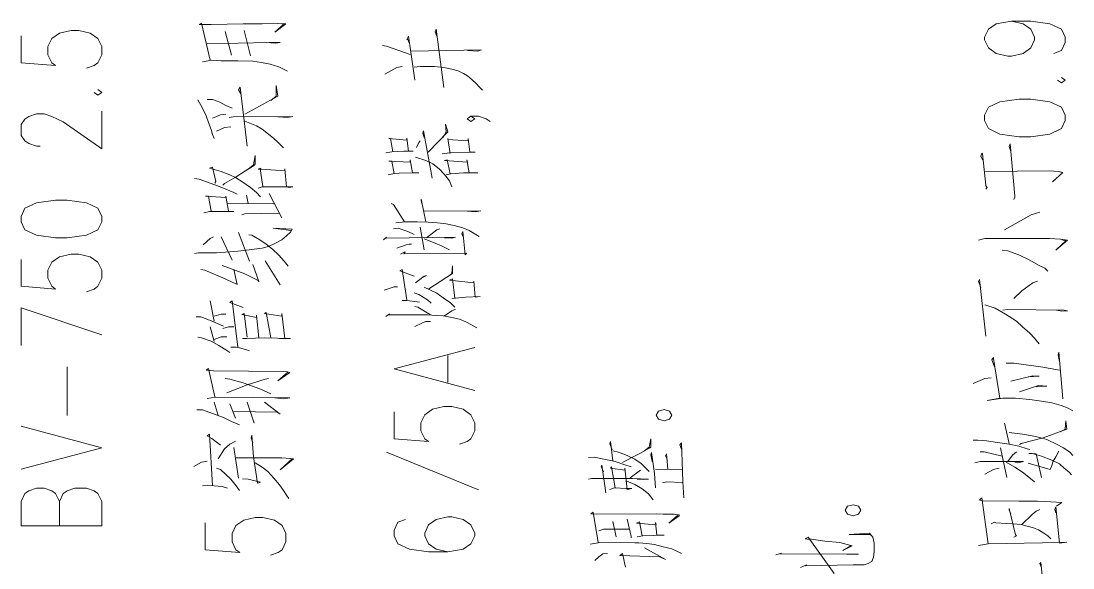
# Model space of a CAD drawing. Header units: millimetres. Extents: x 805 to 6044844, y 120 to 7887884.
# Drawn here: x 6021882 to 6031360, y 7834964 to 7839890 of the extents above; entities that cross this region are included whole.
import ezdxf

# ---------------------------------------------------------------- set-up
doc = ezdxf.new("R2010")
doc.units = ezdxf.units.MM

msp = doc.modelspace()

# ---------------------------------------------------------------- linework, layer by layer
at = {"color": 0, "lineweight": 0}
for points in [[(6030806.1, 7839890.2), (6030910.2, 7839866.1), (6030979.4, 7839817.2), (6031013.8, 7839744.8), (6031013.8, 7839720.6), (6030979.4, 7839647.6), (6030910.2, 7839599.3), (6030806.1, 7839575.2), (6030771.7, 7839575.2), (6030667.6, 7839599.3), (6030598.4, 7839647.6), (6030564, 7839720.6), (6030564, 7839744.8), (6030598.4, 7839817.2), (6030667.6, 7839866.1), (6030806.1, 7839890.2), (6030979.4, 7839890.2), (6031152.2, 7839866.1), (6031256.4, 7839817.2), (6031290.7, 7839744.8), (6031290.7, 7839696.5), (6031256.4, 7839623.5), (6031187.1, 7839599.3)], [(6021881.6, 7839756.6), (6021881.6, 7839514.5), (6022193.4, 7839490.4), (6022158.6, 7839514.5), (6022124.2, 7839587), (6022124.2, 7839660), (6022158.6, 7839732.4), (6022227.8, 7839781.3), (6022331.9, 7839805.4), (6022401.1, 7839805.4), (6022504.7, 7839781.3), (6022573.9, 7839732.4), (6022608.8, 7839660), (6022608.8, 7839587), (6022573.9, 7839514.5), (6022539.6, 7839490.4), (6022470.4, 7839466.2)], [(6023586.7, 7839537.6), (6023508.8, 7839869.8), (6023487.4, 7839859.6), (6023593.6, 7839859.6), (6023884, 7839865), (6024033.2, 7839865), (6024054.1, 7839865), (6024160.4, 7839869.8), (6024231.2, 7839865), (6024266.6, 7839865), (6024167.9, 7839790.4), (6024245.7, 7839859.6)], [(6023721.4, 7839795.2), (6023777.7, 7839582.2)], [(6023947.8, 7839577.3), (6023891.5, 7839805.4)], [(6025691.5, 7839292.4), (6025620.7, 7839818.3), (6025613.7, 7839793.6), (6025627.7, 7839753.9)], [(6025429.6, 7839356.8), (6025394.2, 7839610.1), (6025372.7, 7839753.9), (6025358.8, 7839723.9), (6025365.8, 7839723.9), (6025379.7, 7839694.3)], [(6023558.2, 7839686.3), (6024118, 7839695.9), (6024217.3, 7839695.9), (6024174.9, 7839691.1), (6024089.5, 7839695.9)], [(6025138.7, 7839669.6), (6025174.2, 7839664.3), (6025386.7, 7839590.2)], [(6025394.2, 7839619.7), (6026031.8, 7839629.9), (6025996.4, 7839619.7), (6025904, 7839624.6)], [(6023515.8, 7839522.6), (6023600.6, 7839537.6), (6023685.9, 7839532.3), (6023834.6, 7839532.3), (6023969.3, 7839527.4), (6024047.1, 7839517.8), (6024125, 7839502.7), (6024203.3, 7839478.1), (6024245.7, 7839458.2), (6024281.1, 7839438.3)], [(6025315.8, 7839480.7), (6025266.5, 7839471.1), (6025160.2, 7839411.5)], [(6025422.6, 7839475.9), (6025479, 7839480.7), (6025606.7, 7839480.7), (6025691.5, 7839471.1), (6025762.4, 7839456.1), (6025819.2, 7839441.6), (6025868.6, 7839416.3), (6025904, 7839396.5), (6025947, 7839362.1), (6025982.4, 7839327.2), (6026010.3, 7839297.2), (6026038.8, 7839267.7)], [(6031221.5, 7839357.3), (6031256.4, 7839333.2), (6031290.7, 7839357.3), (6031256.4, 7839381.5)], [(6022539.6, 7839247.8), (6022573.9, 7839223.7), (6022608.8, 7839247.8), (6022573.9, 7839272.5)], [(6023919.4, 7838763.7), (6023856.1, 7839294.5), (6023841.6, 7839269.8), (6023863.1, 7839234.9)], [(6023898.5, 7839051.4), (6024195.8, 7839215.1), (6024181.8, 7839309.5), (6024181.8, 7839215.1), (6024132.5, 7839175.4)], [(6023473.4, 7839180.2), (6023515.8, 7839106.1), (6023551.2, 7839036.4), (6023572.2, 7838976.8), (6023593.6, 7838912.4), (6023607.6, 7838867.8), (6023622.1, 7838833)], [(6023558.2, 7839185), (6023607.6, 7839185), (6023671.5, 7839160.3), (6023728.3, 7839130.8), (6023785.2, 7839106.1)], [(6022055, 7838763.2), (6022020.1, 7838763.2), (6021950.9, 7838787.9), (6021916.5, 7838812), (6021881.6, 7838860.3), (6021881.6, 7838957.5), (6021916.5, 7839005.8), (6021950.9, 7839029.9), (6022020.1, 7839054.1), (6022089.3, 7839054.1), (6022158.6, 7839029.9), (6022262.7, 7838981.6), (6022608.8, 7838739), (6022608.8, 7839078.2)], [(6023607.6, 7839016.5), (6023679, 7839046.6), (6023728.3, 7839051.4)], [(6023756.8, 7839021.3), (6023792.2, 7839026.7), (6024330.5, 7839031.5), (6024281.1, 7839021.3), (6024195.8, 7839026.7)], [(6023898.5, 7838987), (6024004.7, 7838947.3), (6024054.1, 7838917.2), (6024111, 7838872.7), (6024160.4, 7838833), (6024195.8, 7838798.6), (6024245.7, 7838748.7)], [(6025549.8, 7838707.9), (6025726.9, 7838891.5), (6025706, 7838960.7), (6025713, 7838891.5), (6025684.5, 7838842.1)], [(6025935.2, 7839034.2), (6025969.5, 7839010.1), (6025935.2, 7838985.9), (6025900.3, 7839010.1), (6025935.2, 7839034.2), (6026004.4, 7839034.2), (6026073.6, 7839010.1), (6026108, 7838985.9)], [(6023643, 7838897.4), (6023714.4, 7838932.3), (6023770.7, 7838937.1)], [(6025585.3, 7838475), (6025507.4, 7838901.7), (6025500.5, 7838881.8), (6025514.4, 7838842.1)], [(6025167.2, 7838703.1), (6025224.1, 7838712.7), (6025330.3, 7838718.1), (6025415.1, 7838718.1), (6025372.7, 7838718.1), (6025358.8, 7838836.7), (6025358.8, 7838816.9), (6025195.6, 7838831.9), (6025209.6, 7838831.9), (6025231, 7838712.7)], [(6025443.6, 7838752.5), (6025465, 7838797), (6025479, 7838812)], [(6025677.6, 7838692.9), (6025741.4, 7838703.1), (6025974.9, 7838707.9), (6025925.5, 7838707.9), (6025911.6, 7838831.9), (6025911.6, 7838812), (6025726.9, 7838822.2), (6025726.9, 7838831.9), (6025748.4, 7838698.3)], [(6030828.6, 7838282.9), (6030835.6, 7838302.7), (6030835.6, 7838312.4), (6030793.2, 7838783.6), (6030786.2, 7838758.9), (6030800.2, 7838714.4)], [(6023699.9, 7838411.7), (6023714.4, 7838426.2), (6023820.7, 7838485.7), (6023905.4, 7838540.5), (6023976.3, 7838585), (6023990.2, 7838600), (6023990.2, 7838679.5), (6023976.3, 7838595.2), (6023926.9, 7838555.5)], [(6025436.6, 7838663.4), (6025528.9, 7838633.3), (6025592.2, 7838603.8), (6025649.1, 7838559.3), (6025698.5, 7838509.3), (6025741.4, 7838449.8), (6025762.4, 7838395.6)], [(6030573.7, 7838377.3), (6030587.7, 7838391.8), (6030573.7, 7838406.8), (6030573.7, 7838411.7), (6030545.3, 7838694.5), (6030538.3, 7838699.3), (6030530.8, 7838674.6), (6030545.3, 7838639.8)], [(6023629.1, 7838431.5), (6023636, 7838446), (6023607.6, 7838575.4), (6023579.7, 7838565.2), (6023685.9, 7838535.6), (6023763.8, 7838505.6), (6023813.1, 7838480.9), (6023870, 7838446), (6023947.8, 7838391.8), (6024004.7, 7838346.7), (6024040.2, 7838307.6)], [(6024018.7, 7838386.4), (6024054.1, 7838396.6), (6024330.5, 7838396.6), (6024295.1, 7838391.8), (6024274.1, 7838396.6), (6024259.7, 7838560.3), (6024259.7, 7838540.5), (6024047.1, 7838555.5), (6024018.7, 7838555.5), (6024040.2, 7838565.2), (6024040.2, 7838540.5), (6024061.1, 7838401.5)], [(6025188.7, 7838504.5), (6025231, 7838514.7), (6025287.9, 7838519.5), (6025465, 7838524.4), (6025408.2, 7838524.4), (6025386.7, 7838638.7), (6025386.7, 7838618.8), (6025195.6, 7838628.5), (6025224.1, 7838628.5), (6025245, 7838514.7)], [(6025713, 7838504.5), (6025755.4, 7838514.7), (6025868.6, 7838524.4), (6025890.1, 7838524.4), (6025996.4, 7838524.4), (6025918.5, 7838524.4), (6025897.1, 7838638.7), (6025904, 7838618.8), (6025698.5, 7838633.3), (6025720, 7838638.7), (6025748.4, 7838514.7)], [(6023445, 7838471.2), (6023487.4, 7838465.9), (6023629.1, 7838416.5), (6023706.9, 7838386.4), (6023799.2, 7838346.7), (6023827.6, 7838332.2)], [(6030566.2, 7838535.6), (6031147.4, 7838541), (6031225.2, 7838535.6), (6031268.2, 7838526), (6031175.9, 7838441.7), (6031268.2, 7838526), (6031246.7, 7838530.8)], [(6023529.8, 7838163.7), (6023579.7, 7838173.4), (6023643, 7838173.4), (6023742.3, 7838173.4), (6023799.2, 7838173.4), (6023749.8, 7838178.2), (6023728.3, 7838312.4), (6023728.3, 7838302.2), (6023544.3, 7838312.4), (6023558.2, 7838312.4), (6023572.2, 7838312.4), (6023593.6, 7838178.2)], [(6023926.9, 7838248), (6023912.4, 7838322)], [(6024231.2, 7838118.6), (6024118, 7838337.1)], [(6025528.9, 7838083.2), (6025486, 7838286.1), (6025486, 7838271.6), (6025500.5, 7838216.9)], [(6023742.3, 7838248), (6024160.4, 7838242.6)], [(6025217.1, 7838246.9), (6025238, 7838236.7), (6025337.3, 7838083.2)], [(6023870, 7838143.9), (6023898.5, 7838153.5), (6024203.3, 7838158.4)], [(6025514.4, 7838177.1), (6026024.8, 7838182), (6025974.9, 7838172.3), (6025904, 7838177.1)], [(6030743.8, 7838010.2), (6030984.3, 7838143.9), (6031062.6, 7838168.6)], [(6023445, 7837796.6), (6023480.4, 7837801.5), (6023643, 7837801.5), (6023763.8, 7837811.1), (6023834.6, 7837816.5), (6023912.4, 7837826.2), (6023983.3, 7837836.4), (6024054.1, 7837846), (6024111, 7837861), (6024167.9, 7837885.7), (6024231.2, 7837920.6), (6024274.1, 7837955), (6024309.6, 7837989.8), (6024323.5, 7838014.5), (6024153.4, 7838024.7), (6024316.5, 7838004.9)], [(6025238, 7838018.3), (6025280.4, 7838023.7), (6025365.8, 7837993.6), (6025422.6, 7837968.9)], [(6025259.5, 7838073), (6025344.3, 7838083.2), (6025450.6, 7838083.2), (6025549.8, 7838077.9), (6025635.2, 7838073), (6025713, 7838063.4), (6025783.8, 7838048.3), (6025861.6, 7838028.5), (6025918.5, 7838003.8), (6026010.3, 7837949.1)], [(6025301.9, 7837790.2), (6025344.3, 7837810.1), (6025330.3, 7837795), (6025897.1, 7837800.4), (6025883.1, 7837785.4), (6025861.6, 7837993.6), (6025854.7, 7837973.7), (6025861.6, 7837949.1)], [(6025514.4, 7837829.9), (6025479, 7838033.3)], [(6025535.9, 7837938.9), (6025627.7, 7838008.6), (6025656.1, 7838018.3)], [(6023615.1, 7837945.3), (6023586.7, 7837930.3), (6023522.8, 7837875.5)], [(6023785.2, 7837737.1), (6023685.9, 7837945.3)], [(6023940.9, 7837726.9), (6023841.6, 7837985)], [(6023933.9, 7837965.2), (6023962.3, 7837960.3), (6024033.2, 7837920.6), (6024089.5, 7837880.9), (6024146.4, 7837836.4), (6024203.3, 7837781.6), (6024252.7, 7837726.9), (6024288.1, 7837682.3)], [(6025146.3, 7837919.5), (6025174.2, 7837944.2), (6025167.2, 7837934), (6025797.8, 7837944.2), (6025762.4, 7837934), (6025698.5, 7837938.9)], [(6025514.4, 7837929.2), (6025613.7, 7837889.5), (6025670.6, 7837864.8), (6025741.4, 7837829.9)], [(6030509.8, 7837915.8), (6030566.2, 7837930.8), (6031147.4, 7837930.8), (6031246.7, 7837926), (6031310.6, 7837915.8), (6031204.3, 7837826.7)], [(6031211.3, 7837831.5), (6031296.1, 7837910.9), (6031260.7, 7837920.6)], [(6025266.5, 7837844.9), (6025351.3, 7837874.5), (6025379.7, 7837879.8), (6025401.2, 7837879.8)], [(6030722.4, 7837826.7), (6030771.7, 7837821.3), (6030878, 7837782.1), (6030970.3, 7837737.1), (6031048.1, 7837692.5), (6031105, 7837663), (6031133.5, 7837637.8)], [(6021881.6, 7837743.5), (6021881.6, 7837500.9), (6022193.4, 7837476.8), (6022158.6, 7837500.9), (6022124.2, 7837573.9), (6022124.2, 7837646.4), (6022158.6, 7837719.4), (6022227.8, 7837767.7), (6022331.9, 7837791.8), (6022401.1, 7837791.8), (6022504.7, 7837767.7), (6022573.9, 7837719.4), (6022608.8, 7837646.4), (6022608.8, 7837573.9), (6022573.9, 7837500.9), (6022539.6, 7837476.8), (6022470.4, 7837452.6)], [(6024217.3, 7837513.8), (6024082.6, 7837731.7)], [(6023501.3, 7837652.8), (6023536.7, 7837647.4), (6023721.4, 7837568), (6023827.6, 7837518.6), (6023799.2, 7837652.8)], [(6023692.9, 7837687.2), (6023898.5, 7837613.1), (6024018.7, 7837553.5), (6024025.7, 7837543.3), (6023969.3, 7837697.3)], [(6025358.8, 7837378.6), (6025315.8, 7837651.2), (6025294.9, 7837641.5), (6025422.6, 7837592.2)], [(6025556.8, 7837477.8), (6025769.3, 7837616.8), (6025769.3, 7837686.1), (6025762.4, 7837616.8), (6025733.9, 7837592.2)], [(6025436.6, 7837532.6), (6025500.5, 7837582), (6025514.4, 7837592.2), (6025535.9, 7837597), (6025493.5, 7837577.1)], [(6025762.4, 7837388.8), (6025797.8, 7837393.6), (6025890.1, 7837403.2), (6026017.8, 7837408.6), (6025974.9, 7837403.2), (6025960.9, 7837547.1), (6025960.9, 7837532.6), (6025741.4, 7837557.3), (6025769.3, 7837566.9), (6025790.8, 7837393.6)], [(6030573.7, 7837052.8), (6030516.8, 7837563.7), (6030509.8, 7837543.9), (6030530.8, 7837489.1)], [(6031041.1, 7837548.7), (6030998.8, 7837533.7), (6030899.5, 7837459.6), (6030828.6, 7837389.8)], [(6025153.2, 7837467.7), (6025245, 7837497.7), (6025273.4, 7837497.7)], [(6025422.6, 7837443), (6025465, 7837428.5), (6025542.9, 7837378.6), (6025578.3, 7837349)], [(6025514.4, 7837492.9), (6025627.7, 7837438.1), (6025698.5, 7837388.8), (6025748.4, 7837353.9), (6025790.8, 7837314.2)], [(6023622.1, 7837186.4), (6023586.7, 7837370)], [(6023834.6, 7836953), (6023785.2, 7837370), (6023763.8, 7837354.9), (6023884, 7837310.4)], [(6025315.8, 7837373.7), (6025358.8, 7837373.7), (6025429.6, 7837363.5), (6025472, 7837358.7)], [(6030566.2, 7837335.6), (6030658.5, 7837305.6), (6030750.8, 7837251.4), (6030850.1, 7837186.4), (6030906.4, 7837137.1), (6030970.3, 7837077.5), (6031012.7, 7837032.9), (6031055.1, 7836983.6)], [(6021881.6, 7836968), (6021881.6, 7837307.2), (6022608.8, 7837065.1)], [(6023622.1, 7837231), (6023685.9, 7837250.8), (6023728.3, 7837250.8)], [(6023919.4, 7837042.6), (6023891.5, 7837255.7), (6023870, 7837246), (6024004.7, 7837220.8), (6024004.7, 7837240.6), (6024025.7, 7837037.2)], [(6024132.5, 7837037.2), (6024089.5, 7837265.9), (6024075.6, 7837255.7), (6024231.2, 7837231), (6024231.2, 7837255.7), (6024259.7, 7837032.4)], [(6025167.2, 7837229.9), (6025202.6, 7837254.6), (6025195.6, 7837244.9), (6025344.3, 7837244.9), (6025472, 7837244.9), (6025542.9, 7837244.9), (6025620.7, 7837239.6), (6025684.5, 7837234.7), (6025762.4, 7837219.7), (6025833.2, 7837205.2), (6025890.1, 7837180), (6025939.5, 7837155.3), (6025989.4, 7837125.8)], [(6025429.6, 7837319), (6025458.1, 7837314.2), (6025571.3, 7837244.9)], [(6025698.5, 7837234.7), (6025762.4, 7837279.3), (6025797.8, 7837294.3)], [(6030729.3, 7837285.7), (6030771.7, 7837291.1), (6031282.1, 7837285.7), (6031310.6, 7837280.9), (6031260.7, 7837276.1), (6031211.3, 7837285.7)], [(6023458.9, 7837226.1), (6023501.3, 7837226.1), (6023579.7, 7837196.1), (6023657.5, 7837161.7), (6023706.9, 7837141.9)], [(6025429.6, 7837140.3), (6025493.5, 7837170.3), (6025528.9, 7837185.4), (6025571.3, 7837185.4)], [(6023622.1, 7837002.9), (6023586.7, 7837136.5)], [(6023622.1, 7837022.7), (6023685.9, 7837047.4), (6023735.3, 7837047.4)], [(6023699.9, 7837122), (6023749.8, 7837136.5), (6023799.2, 7837136.5)], [(6023473.4, 7837042.6), (6023508.8, 7837037.2), (6023593.6, 7837007.7), (6023664.5, 7836968), (6023671.5, 7836963.2), (6023728.3, 7836928.3), (6023763.8, 7836903.6)], [(6023770.7, 7836953), (6023820.7, 7836953), (6023848.6, 7836948.1), (6023884, 7836938.5), (6023912.4, 7836928.3), (6023940.9, 7836918.6)], [(6023877, 7837032.4), (6023912.4, 7837032.4), (6024075.6, 7837037.2), (6024309.6, 7837032.4), (6024266.6, 7837027.6), (6024210.3, 7837032.4)], [(6025969.5, 7836562.8), (6025242.9, 7836756.5), (6025969.5, 7836950.3)], [(6025727.5, 7836635.8), (6025727.5, 7836877.8)], [(6030651.5, 7836774.8), (6030630.1, 7836839.2), (6030644.5, 7836859.1), (6030644.5, 7836849.4), (6030700.9, 7836492.5), (6030587.7, 7836472.6), (6030729.3, 7836492.5), (6030842.6, 7836492.5), (6030970.3, 7836482.3), (6031076.6, 7836467.3), (6031168.9, 7836452.8), (6031253.7, 7836427.6), (6031317.5, 7836402.9), (6031359.9, 7836378.2)], [(6031268.2, 7836487.1), (6031232.7, 7836909), (6031225.2, 7836884.3), (6031239.7, 7836824.7)], [(6022297, 7836337.9), (6022297, 7836774.3)], [(6030757.8, 7836809.7), (6030828.6, 7836809.7), (6031069.6, 7836774.8), (6031239.7, 7836745.3)], [(6023629.1, 7836507), (6023572.2, 7836759.8), (6023551.2, 7836744.7), (6023615.1, 7836739.9), (6024245.7, 7836735.1), (6024281.1, 7836729.7), (6024302.1, 7836724.9), (6024195.8, 7836650.8), (6024288.1, 7836729.7)], [(6023721.4, 7836670.7), (6023763.8, 7836665.3), (6023884, 7836631), (6024033.2, 7836576.2), (6024132.5, 7836531.7)], [(6023735.3, 7836541.3), (6023933.9, 7836620.8), (6023940.9, 7836620.8), (6024033.2, 7836650.8), (6024082.6, 7836665.3), (6024111, 7836670.7)], [(6030459.9, 7836626.1), (6030566.2, 7836670.7), (6030623.1, 7836675.5)], [(6030800.2, 7836646), (6030998.8, 7836695.4), (6031055.1, 7836690.5), (6030956.4, 7836685.7)], [(6030878, 7836551.5), (6031048.1, 7836606.3), (6031125.9, 7836601.4), (6031027.2, 7836596.6)], [(6023558.2, 7836492), (6023636, 7836501.6), (6024302.1, 7836496.8), (6024245.7, 7836487.1), (6024167.9, 7836496.8)], [(6023465.9, 7836387.9), (6023515.8, 7836387.9), (6023706.9, 7836318.1), (6023777.7, 7836283.7), (6023848.6, 7836253.7)], [(6023657.5, 7836337.9), (6023622.1, 7836457.1)], [(6023763.8, 7836442.1), (6023813.1, 7836313.3)], [(6023799.2, 7836372.8), (6024188.8, 7836368), (6024217.3, 7836348.1), (6024075.6, 7836457.1)], [(6023919.4, 7836457.1), (6023983.3, 7836268.7)], [(6025242.9, 7836369.1), (6025242.9, 7836126.5), (6025554.1, 7836102.3), (6025519.8, 7836126.5), (6025484.9, 7836199.5), (6025484.9, 7836271.9), (6025519.8, 7836344.9), (6025589, 7836393.2), (6025692.6, 7836417.4), (6025761.8, 7836417.4), (6025865.9, 7836393.2), (6025935.2, 7836344.9), (6025969.5, 7836271.9), (6025969.5, 7836199.5), (6025935.2, 7836126.5), (6025900.3, 7836102.3), (6025831.1, 7836078.2)], [(6030878, 7836075.5), (6030892.5, 7836085.7), (6031090.5, 7836135.1), (6031182.8, 7836170), (6031282.1, 7836204.3), (6031303.6, 7836214.5), (6031296.1, 7836289.1), (6031289.1, 7836214.5), (6031246.7, 7836189.8)], [(6021881.6, 7835853.3), (6022608.8, 7836047.6), (6021881.6, 7836241.3)], [(6030786.2, 7836085.7), (6030743.8, 7836269.2)], [(6023607.6, 7835708.4), (6023579.7, 7836169.4), (6023558.2, 7836154.4), (6023600.6, 7836129.7), (6023679, 7836070.1)], [(6023657.5, 7835946.2), (6023714.4, 7836035.8), (6023763.8, 7836080.3), (6023813.1, 7836105)], [(6023877, 7835767.4), (6023926.9, 7835762.6), (6024040.2, 7835737.9), (6024011.7, 7835728.3), (6023976.3, 7835966), (6023962.3, 7836159.8), (6023954.8, 7836134.5), (6023969.3, 7836094.8)], [(6027215.2, 7835929), (6027193.7, 7836102.3), (6027186.7, 7836082.5), (6027207.6, 7836027.7)], [(6027300, 7835914), (6027384.7, 7835958.5), (6027463.1, 7835998.2), (6027540.9, 7836042.8), (6027554.9, 7836053), (6027554.9, 7836127), (6027540.9, 7836053), (6027498.5, 7836018.1)], [(6030459.9, 7836115.2), (6030502.9, 7836115.2), (6030580.7, 7836110.4), (6030680, 7836095.4), (6030786.2, 7836080.3), (6030871, 7836060.5), (6030948.8, 7836035.8), (6030970.3, 7836031)], [(6030786.2, 7836184.4), (6030906.4, 7836170), (6030991.8, 7836154.9), (6031062.6, 7836139.9), (6031125.9, 7836120), (6031211.3, 7836080.3), (6031275.1, 7836046), (6031331.5, 7836006.3), (6031359.9, 7835976.2)], [(6023841.6, 7835772.8), (6023799.2, 7836050.3)], [(6025173.6, 7836005.7), (6026004.4, 7835666.6)], [(6027215.2, 7836018.1), (6027264.5, 7836008.4), (6027342.3, 7835978.4), (6027413.2, 7835943.5), (6027470.1, 7835903.8), (6027505.5, 7835869.4), (6027540.9, 7835834.5)], [(6027597.8, 7835685.9), (6027590.3, 7835814.7), (6027562.4, 7836003.1), (6027554.9, 7835983.2), (6027569.4, 7835923.6)], [(6027852.7, 7835596.2), (6027845.8, 7835740.1), (6027838.2, 7835923.6), (6027831.3, 7836092.7), (6027817.3, 7836072.8), (6027831.3, 7836033.1)], [(6030523.8, 7836011.1), (6030559.2, 7836011.1), (6030722.4, 7835971.4)], [(6030764.8, 7835778.2), (6030707.9, 7836046)], [(6030771.7, 7835922), (6030814.7, 7835981.6), (6030850.1, 7836011.1)], [(6030956.4, 7835907), (6031154.4, 7835852.2), (6031168.9, 7835887.1), (6031182.8, 7835926.8), (6031204.3, 7835966.6), (6031232.7, 7836015.9)], [(6023438, 7835876.9), (6023508.8, 7835916.6), (6023558.2, 7835926.3)], [(6023820.7, 7835956.4), (6024231.2, 7835956.4), (6024309.6, 7835951), (6024337.5, 7835946.2), (6024217.3, 7835846.9), (6024323.5, 7835946.2)], [(6023990.2, 7835911.3), (6024054.1, 7835872.1), (6024104, 7835832.4), (6024160.4, 7835772.8), (6024210.3, 7835713.2), (6024245.7, 7835663.3), (6024274.1, 7835618.8), (6024295.1, 7835589.3)], [(6026995.1, 7835958.5), (6027045, 7835963.3), (6027236.1, 7835923.6), (6027321.4, 7835894.1), (6027377.8, 7835874.2)], [(6027711, 7835854.4), (6027696.6, 7835993.4), (6027689.6, 7835973.5), (6027704.1, 7835943.5)], [(6030474.4, 7835911.8), (6030523.8, 7835922), (6030913.4, 7835922), (6030864, 7835911.8), (6030821.6, 7835922)], [(6030757.8, 7835916.6), (6030835.6, 7835872.1), (6030906.4, 7835827.6), (6030963.3, 7835783), (6031012.7, 7835738.5)], [(6031076.6, 7835778.2), (6031027.2, 7835991.2), (6030963.3, 7835996.1), (6030991.8, 7835996.1), (6031076.6, 7835971.4), (6031168.9, 7835936.5), (6031239.7, 7835902.2), (6031282.1, 7835862.4), (6031324.5, 7835827.6), (6031346, 7835802.9)], [(6023643, 7835861.9), (6023679, 7835852.2), (6023770.7, 7835762.6), (6023820.7, 7835703), (6023848.6, 7835663.3)], [(6027151.3, 7835641.3), (6027115.9, 7835889.3), (6027108.9, 7835879.1), (6027129.8, 7835829.7)], [(6027186.7, 7835670.8), (6027229.1, 7835685.9), (6027335.4, 7835681), (6027384.7, 7835681), (6027342.3, 7835670.8), (6027321.4, 7835864.1), (6027321.4, 7835844.7), (6027193.7, 7835864.1), (6027200.7, 7835874.2), (6027236.1, 7835685.9)], [(6027370.8, 7835775), (6027463.1, 7835844.7)], [(6027597.8, 7835854.4), (6027838.2, 7835849.6)], [(6030566.2, 7835807.7), (6030644.5, 7835852.2), (6030693.9, 7835862.4)], [(6026995.1, 7835765.3), (6027023.6, 7835770.1), (6027392.3, 7835770.1), (6027533.9, 7835765.3), (6027491, 7835759.9), (6027434.7, 7835765.3)], [(6027335.4, 7835750.3), (6027413.2, 7835715.4), (6027477.1, 7835675.7), (6027533.9, 7835631.1), (6027576.3, 7835576.4)], [(6027661.1, 7835730.4), (6027696.6, 7835740.1), (6027838.2, 7835735.2)], [(6022608.8, 7835344.5), (6021881.6, 7835344.5), (6021881.6, 7835563), (6021916.5, 7835635.4), (6021950.9, 7835659.6), (6022020.1, 7835683.7), (6022089.3, 7835683.7), (6022158.6, 7835659.6), (6022193.4, 7835635.4), (6022227.8, 7835563)], [(6022227.8, 7835344.5), (6022227.8, 7835563), (6022262.7, 7835635.4), (6022297, 7835659.6), (6022366.2, 7835683.7), (6022470.4, 7835683.7), (6022539.6, 7835659.6), (6022573.9, 7835635.4), (6022608.8, 7835563), (6022608.8, 7835344.5)], [(6023515.8, 7835703), (6023565.2, 7835708.4), (6023622.1, 7835703), (6023692.9, 7835698.2), (6023742.3, 7835683.2)], [(6030594.6, 7835183), (6030538.3, 7835594.6), (6030516.8, 7835574.8), (6030545.3, 7835569.4), (6030871, 7835564.6), (6031041.1, 7835564.6), (6031161.9, 7835559.8), (6031260.7, 7835554.9), (6031211.3, 7835520)], [(6027080.4, 7835194.8), (6027037.5, 7835467.4), (6027016.6, 7835452.4), (6027066, 7835447.6), (6027611.8, 7835452.4), (6027668.7, 7835447.6), (6027732, 7835447.6), (6027767.4, 7835447.6), (6027795.8, 7835442.8), (6027810.3, 7835442.8), (6027810.3, 7835432.6), (6027718, 7835368.2), (6027795.8, 7835437.9)], [(6030509.8, 7835168), (6030594.6, 7835183), (6031246.7, 7835192.7), (6031303.6, 7835197.5), (6031239.7, 7835187.8), (6031204.3, 7835515.2), (6031197.3, 7835490.5), (6031204.3, 7835460.5)], [(6030828.6, 7835242), (6030850.1, 7835252.2), (6030842.6, 7835261.9), (6030786.2, 7835500.2), (6030786.2, 7835485.2), (6030800.2, 7835455.6)], [(6030899.5, 7835356.4), (6030991.8, 7835445.4), (6031027.2, 7835475.5), (6031062.6, 7835490.5)], [(6023541.6, 7835370.3), (6023541.6, 7835128.3), (6023853.4, 7835104.1), (6023818.5, 7835128.3), (6023784.2, 7835200.7), (6023784.2, 7835273.7), (6023818.5, 7835346.2), (6023887.7, 7835394.5), (6023991.3, 7835419.1), (6024060.5, 7835419.1), (6024164.7, 7835394.5), (6024233.9, 7835346.2), (6024268.2, 7835273.7), (6024268.2, 7835200.7), (6024233.9, 7835128.3), (6024199, 7835104.1), (6024129.8, 7835080)], [(6025346.4, 7835399.8), (6025277.2, 7835375.7), (6025242.9, 7835303.2), (6025242.9, 7835254.4), (6025277.2, 7835181.9), (6025381.3, 7835133.6), (6025554.1, 7835108.9), (6025727.5, 7835108.9), (6025865.9, 7835133.6), (6025935.2, 7835181.9), (6025969.5, 7835254.4), (6025969.5, 7835278.5), (6025935.2, 7835351.5), (6025865.9, 7835399.8), (6025761.8, 7835424), (6025727.5, 7835424), (6025623.4, 7835399.8), (6025554.1, 7835351.5), (6025519.8, 7835278.5), (6025519.8, 7835254.4), (6025554.1, 7835181.9), (6025623.4, 7835133.6), (6025727.5, 7835108.9)], [(6027243.1, 7835244.2), (6027215.2, 7835383.2)], [(6027377.8, 7835234.5), (6027377.8, 7835239.4), (6027377.8, 7835249), (6027342.3, 7835403)], [(6027434.7, 7835244.2), (6027484, 7835254.4), (6027675.6, 7835259.2), (6027611.8, 7835259.2), (6027597.8, 7835373), (6027604.8, 7835353.7), (6027427.7, 7835368.2), (6027455.6, 7835378.4), (6027477.1, 7835254.4)], [(6030623.1, 7835361.2), (6030651.5, 7835376.2), (6030665.5, 7835371.4), (6030757.8, 7835366), (6030821.6, 7835361.2), (6030892.5, 7835356.4), (6030948.8, 7835341.3), (6031005.7, 7835326.8), (6031048.1, 7835307), (6031098, 7835276.9), (6031133.5, 7835252.2), (6031161.9, 7835227.5)], [(6027087.4, 7835298.9), (6027129.8, 7835314), (6027356.8, 7835314)], [(6028904.1, 7834968.9), (6028960.4, 7834993.6), (6028946.5, 7834983.4), (6029236.8, 7834988.7), (6029378.5, 7834993.6), (6029477.8, 7834993.6), (6029513.2, 7835003.2), (6029548.6, 7835023.1), (6029562.6, 7835062.8), (6029570.1, 7835112.7), (6029570.1, 7835186.8), (6029555.6, 7835241.5), (6029527.2, 7835276.4), (6029343.1, 7835266.2), (6029534.7, 7835266.2), (6029541.7, 7835256.5)], [(6027009.6, 7835179.8), (6027080.4, 7835190), (6027094.4, 7835194.8), (6027413.2, 7835190), (6027448.6, 7835190), (6027519.5, 7835184.6), (6027590.3, 7835175), (6027668.7, 7835155.1), (6027746.5, 7835135.2), (6027802.8, 7835110.6), (6027831.3, 7835095.5)], [(6029208.4, 7834914.1), (6028974.9, 7835241.5), (6028946.5, 7835226.5), (6028988.9, 7835221.6), (6028981.9, 7835226.5), (6029123.6, 7835206.6), (6029258.3, 7835192.1), (6029357.6, 7835166.9), (6029371.5, 7835162.1), (6029286.7, 7835122.4), (6029357.6, 7835162.1)], [(6027052, 7835031.1), (6027087.4, 7835065.5), (6027122.8, 7835090.7), (6027165.2, 7835095.5)], [(6027328.4, 7834971.6), (6027300, 7835095.5), (6027278.5, 7835075.7), (6027633.2, 7835065.5), (6027689.6, 7835040.8), (6027498.5, 7835144.9)], [(6028684, 7835082.6), (6028734, 7835097.7), (6028719.5, 7835092.8), (6029322.2, 7835087.5), (6029428.4, 7835087.5), (6029343.1, 7835087.5)], [(6031119, 7834493.4), (6031098, 7834751), (6031069.6, 7835013.9), (6031062.6, 7835004.3), (6031076.6, 7834964.6)]]:
    msp.add_lwpolyline(points, dxfattribs=at)
for points in [[(6030564, 7838994), (6030598.4, 7838921), (6030702.5, 7838872.7), (6030875.3, 7838848.5), (6030979.4, 7838848.5), (6031152.2, 7838872.7), (6031256.4, 7838921), (6031290.7, 7838994), (6031290.7, 7839042.3), (6031256.4, 7839114.7), (6031152.2, 7839163.6), (6030979.4, 7839187.7), (6030875.3, 7839187.7), (6030702.5, 7839163.6), (6030598.4, 7839114.7), (6030564, 7839042.3)], [(6021881.6, 7838082.7), (6021916.5, 7838009.7), (6022020.1, 7837961.4), (6022193.4, 7837937.2), (6022297, 7837937.2), (6022470.4, 7837961.4), (6022573.9, 7838009.7), (6022608.8, 7838082.7), (6022608.8, 7838131), (6022573.9, 7838203.4), (6022470.4, 7838252.3), (6022297, 7838276.4), (6022193.4, 7838276.4), (6022020.1, 7838252.3), (6021916.5, 7838203.4), (6021881.6, 7838131)], [(6027675.6, 7836390), (6027625.2, 7836375.5), (6027604.8, 7836340.6), (6027625.2, 7836305.2), (6027675.6, 7836290.7), (6027725.5, 7836305.2), (6027746.5, 7836340.6), (6027725.5, 7836375.5)], [(6029378.5, 7835534), (6029328.6, 7835519.5), (6029307.7, 7835484.6), (6029328.6, 7835449.7), (6029378.5, 7835434.7), (6029428.4, 7835449.7), (6029449.4, 7835484.6), (6029428.4, 7835519.5)]]:
    msp.add_lwpolyline(points, close=True, dxfattribs=at)

doc.saveas('drawing.dxf')
